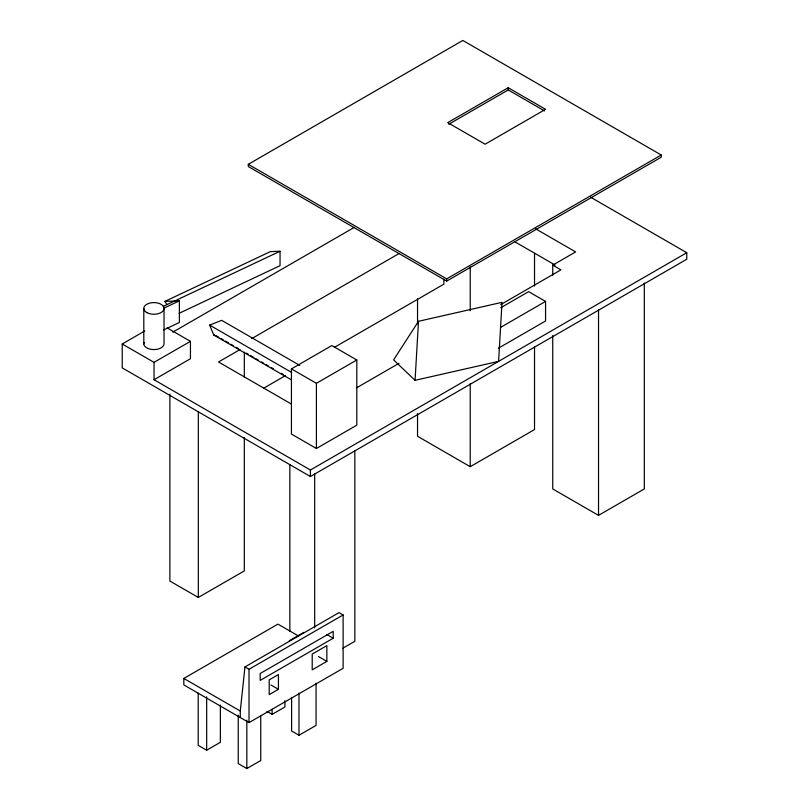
<?xml version="1.0" encoding="UTF-8"?>
<svg xmlns="http://www.w3.org/2000/svg" width="809" height="809" viewBox="0 0 809 809"><rect width="100%" height="100%" fill="white"/><g stroke="black" fill="none" stroke-linecap="round" stroke-linejoin="round"><path stroke-width="1.21" d="M415.068 380.321L418.506 321.284L502.025 302.333L498.587 361.37L415.068 380.321L393.609 359.884L418.506 321.284M240.283 717.502L240.283 711.03L244.955 666.929L339.052 612.605L343.117 614.951L343.117 668.295L249.02 722.619L183.825 684.91L183.825 678.438L277.922 624.113L298.551 636.016M248.282 164.318L462.829 40.45L661.246 155.004L661.246 157.219L446.699 281.087L248.282 166.533L248.282 164.318L446.699 278.872L661.246 155.004M508.204 87.726L447.741 122.644L485.107 144.214L545.579 109.306L508.204 87.726L508.204 89.941L448.813 124.232M590.499 197.133L686.77 252.721L686.77 259.244L310.413 476.531L122.23 367.883L122.23 343.987L144.71 331.002M172.833 332.145L354.291 227.38M154.044 362.351L190.439 341.347L190.439 358.731L154.044 379.734L154.044 362.351L122.23 343.987M251.609 338.678L399.09 253.53M240.02 349.569L218.521 361.977L291.432 404.075M291.432 368.894L331.832 345.564L356.809 359.985L356.809 425.17L316.4 448.499L291.432 434.079L291.432 368.894L316.4 383.304L356.809 359.985M263.623 388.229L285.476 375.619M334.633 347.233L443.878 284.161L443.878 279.145M552.739 275.181L552.739 265.13L575.634 251.912L535.639 228.826M356.284 387.996L398.958 363.352M500.731 304.599L560.92 269.852L552.739 265.13M500.741 307.754L528.631 291.644L545.569 301.423L545.569 320.981L498.354 348.234M500.508 327.443L545.569 301.423M154.044 379.734L310.413 470.009L686.77 252.721M169.88 394.064L169.88 581.044L198.316 597.457L244.318 570.901L244.318 437.618M417.535 413.53L417.535 436.273L470.221 466.692L534.527 429.569L534.527 346.515M289.217 640.799L303.86 632.345M244.955 666.929L249.02 669.276L343.117 614.951M333.207 638.23L260.174 680.399L260.174 673.503L333.207 631.344L333.207 638.23L326.755 634.509M342.895 648.201L354.838 641.304L354.838 450.805M278.427 689.288L269.205 694.618L269.205 679.884L278.427 674.554L278.427 689.288L270.934 684.97M326.856 661.398L312.213 669.852L312.213 654.066L326.856 645.622L326.856 661.398L318.493 656.564M552.739 335.543L552.739 488.939L598.529 515.373L644.308 488.939L644.308 283.019M198.195 693.192L198.195 745.342L206.669 750.226L220.372 742.318L220.372 705.064M266.899 711.364L272.127 714.377L284.899 707.005L284.899 700.796M291.604 697.479L291.604 731.012L298.986 735.27L316.056 725.41L316.056 683.201M238.24 715.156L238.24 763.585L246.836 768.55L260.751 760.521L260.751 715.813M166.917 304.427L164.844 301.423L270.358 251.619L280.045 251.245L280.045 265.676L179.072 313.336M163.327 306.338L280.045 251.245M163.691 308.259L179.376 300.857L179.376 322.508L163.691 329.91M291.432 379.886L213.768 335.047L209.662 325.097L221.686 320.344L299.785 365.425M213.768 335.047L214.496 334.764M164.844 301.423L179.376 300.857M508.204 89.941L544.518 110.904M515.111 241.952L555.095 265.039M209.662 325.097L291.695 372.464M215.588 335.401L218.875 337.292M221.059 338.556L223.254 339.82M225.438 341.085L228.714 342.976M230.909 344.24L233.093 345.504M236.37 347.395L238.564 348.659M246.219 353.078L248.403 354.342M250.598 355.606L253.874 357.507M256.059 358.761L258.253 360.025M261.529 361.926L263.724 363.19M265.908 364.454L268.092 365.708M271.379 367.61L273.563 368.874M281.219 373.293L283.413 374.557M167.109 327.867L190.439 341.347M183.825 678.438L240.283 711.03M598.529 309.453L598.529 515.373M534.527 253.389L534.527 286.113M470.221 266.768L470.221 310.777M470.221 383.709L470.221 466.692M446.699 278.872L446.699 281.087M417.535 298.561L417.535 323.833M316.4 383.304L316.4 448.499M314.681 473.73L314.681 627.855M310.413 470.009L310.413 476.531M298.986 693.05L298.986 735.27M289.855 464.497L289.855 631.212M272.127 709.412L272.127 714.377M249.02 669.276L249.02 722.619M246.836 720.121L246.836 768.55M244.318 352.117L244.318 377.257M206.669 696.832L206.669 750.226M198.316 411.791L198.316 597.457M164.025 308.239L164.025 343.562A10.113 5.835 0 0 1 152.901 349.559A10.113 5.835 0 0 1 144.073 342.409M143.81 308.593L143.81 343.926M146.985 312.668A10.113 5.835 0 0 0 163.762 309.756A10.113 5.835 0 0 0 151 302.829A10.113 5.835 0 0 0 146.985 312.668"/></g></svg>
